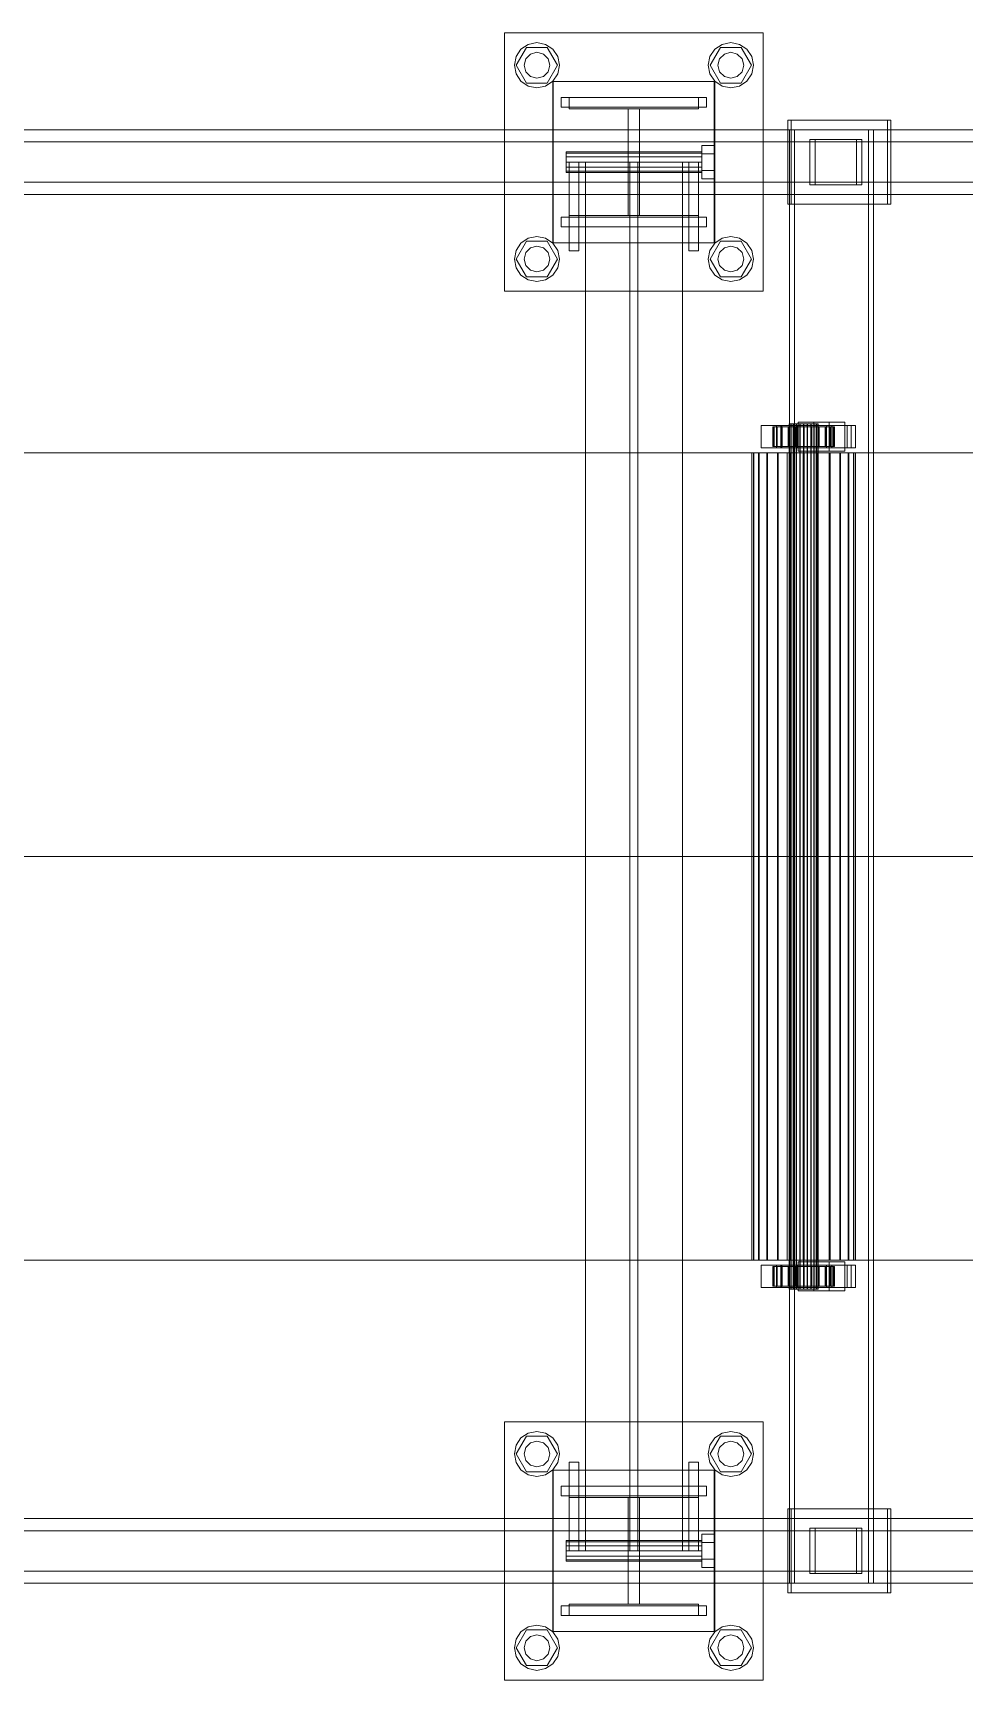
# Model space of a CAD drawing. Header units: millimetres. Extents: x -2500 to 58855, y -53268 to 6837.
# Drawn here: x 30114 to 30690, y -18510 to -17490 of the extents above; entities that cross this region are included whole.
import ezdxf

# ---------------------------------------------------------------- set-up
doc = ezdxf.new("R2010")
doc.units = ezdxf.units.MM
doc.layers.add('superior_C03', color=7, linetype='Continuous', lineweight=0)

msp = doc.modelspace()

# ---------------------------------------------------------------- linework, layer by layer
at = {"layer": 'superior_C03'}
for p, q in [((30405.704, -17650), (30405.704, -17490)), ((30405.704, -17490), (30565.704, -17490)), ((30565.704, -17490), (30565.704, -17650)), ((30412.77, -17504.642), (30415.804, -17500.101)), ((30412.904, -17510), (30419.304, -17498.915)), ((30415.804, -17500.101), (30420.346, -17497.066)), ((30418.776, -17506), (30421.704, -17503.072)), ((30419.304, -17498.915), (30432.104, -17498.915)), ((30420.346, -17497.066), (30425.704, -17496)), ((30421.704, -17503.072), (30425.704, -17502)), ((30425.704, -17496), (30431.061, -17497.066)), ((30425.704, -17502), (30429.704, -17503.072)), ((30429.704, -17503.072), (30432.632, -17506)), ((30431.061, -17497.066), (30435.603, -17500.101)), ((30432.104, -17498.915), (30438.504, -17510)), ((30435.603, -17500.101), (30438.638, -17504.642)), ((30532.77, -17504.642), (30535.804, -17500.101)), ((30532.904, -17510), (30539.304, -17498.915)), ((30535.804, -17500.101), (30540.346, -17497.066)), ((30538.776, -17506), (30541.704, -17503.072)), ((30539.304, -17498.915), (30552.104, -17498.915)), ((30540.346, -17497.066), (30545.704, -17496)), ((30541.704, -17503.072), (30545.704, -17502)), ((30545.704, -17496), (30551.061, -17497.066)), ((30545.704, -17502), (30549.704, -17503.072)), ((30549.704, -17503.072), (30552.632, -17506)), ((30551.061, -17497.066), (30555.603, -17500.101)), ((30552.104, -17498.915), (30558.504, -17510)), ((30555.603, -17500.101), (30558.638, -17504.642)), ((30411.704, -17510), (30412.77, -17504.642)), ((30412.77, -17515.358), (30411.704, -17510)), ((30419.304, -17521.085), (30412.904, -17510)), ((30417.704, -17510), (30418.776, -17506)), ((30418.776, -17514), (30417.704, -17510)), ((30438.504, -17510), (30432.104, -17521.085)), ((30432.632, -17506), (30433.704, -17510)), ((30433.704, -17510), (30432.632, -17514)), ((30438.638, -17504.642), (30439.704, -17510)), ((30439.704, -17510), (30438.638, -17515.358)), ((30531.704, -17510), (30532.77, -17504.642)), ((30532.77, -17515.358), (30531.704, -17510)), ((30539.304, -17521.085), (30532.904, -17510)), ((30537.704, -17510), (30538.776, -17506)), ((30538.776, -17514), (30537.704, -17510)), ((30558.504, -17510), (30552.104, -17521.085)), ((30552.632, -17506), (30553.704, -17510)), ((30553.704, -17510), (30552.632, -17514)), ((30558.638, -17504.642), (30559.704, -17510)), ((30559.704, -17510), (30558.638, -17515.358)), ((30415.804, -17519.899), (30412.77, -17515.358)), ((30420.346, -17522.934), (30415.804, -17519.899)), ((30421.704, -17516.928), (30418.776, -17514)), ((30432.104, -17521.085), (30419.304, -17521.085)), ((30425.704, -17524), (30420.346, -17522.934)), ((30425.704, -17518), (30421.704, -17516.928)), ((30429.704, -17516.928), (30425.704, -17518)), ((30431.061, -17522.934), (30425.704, -17524)), ((30432.632, -17514), (30429.704, -17516.928)), ((30435.603, -17519.899), (30431.061, -17522.934)), ((30435.435, -17620), (30435.435, -17520)), ((30435.435, -17520), (30535.435, -17520)), ((30438.638, -17515.358), (30435.603, -17519.899)), ((30435.704, -17620), (30435.704, -17520)), ((30435.704, -17520), (30535.704, -17520)), ((30535.804, -17519.899), (30532.77, -17515.358)), ((30535.435, -17520), (30535.435, -17620)), ((30535.704, -17520), (30535.704, -17620)), ((30540.346, -17522.934), (30535.804, -17519.899)), ((30541.704, -17516.928), (30538.776, -17514)), ((30552.104, -17521.085), (30539.304, -17521.085)), ((30545.704, -17524), (30540.346, -17522.934)), ((30545.704, -17518), (30541.704, -17516.928)), ((30549.704, -17516.928), (30545.704, -17518)), ((30551.061, -17522.934), (30545.704, -17524)), ((30552.632, -17514), (30549.704, -17516.928)), ((30555.603, -17519.899), (30551.061, -17522.934)), ((30558.638, -17515.358), (30555.603, -17519.899)), ((30440.704, -17530), (30530.704, -17530)), ((30440.704, -17536), (30440.704, -17530)), ((30445.704, -17537), (30445.704, -17530)), ((30445.704, -17530), (30525.704, -17530)), ((30525.704, -17530), (30525.704, -17537)), ((30530.704, -17536), (30530.704, -17530)), ((30440.704, -17536), (30530.704, -17536)), ((30525.704, -17537), (30445.704, -17537)), ((30482.204, -17603), (30482.204, -17537)), ((30482.204, -17537), (30489.204, -17537)), ((30489.204, -17537), (30489.204, -17603)), ((30911.7, -17550), (29756.035, -17550)), ((29766.807, -17550), (30922.472, -17550)), ((31001.918, -17550), (29846.253, -17550)), ((29859.719, -17550), (31015.383, -17550)), ((30642.624, -17544), (30580.989, -17544)), ((30580.989, -17544), (30580.989, -17596)), ((30583.143, -17544), (30580.989, -17544)), ((30630.882, -17550), (30581.959, -17550)), ((30581.959, -17550), (30581.959, -18450)), ((30585.19, -17550), (30581.959, -17550)), ((30583.143, -17596), (30583.143, -17544)), ((30583.143, -17544), (30644.778, -17544)), ((30585.19, -18450), (30585.19, -17550)), ((30585.19, -17550), (30634.113, -17550)), ((30630.882, -18450), (30630.882, -17550)), ((30630.882, -17550), (30634.113, -17550)), ((30634.113, -17550), (30634.113, -18450)), ((30642.624, -17596), (30642.624, -17544)), ((30642.624, -17544), (30644.778, -17544)), ((30644.778, -17544), (30644.778, -17596)), ((30909.261, -17557.5), (29845.162, -17557.5)), ((29860.811, -17557.5), (30924.91, -17557.5)), ((30443.704, -17564.457), (30443.704, -17563.6)), ((30527.704, -17563.6), (30443.704, -17563.6)), ((30527.704, -17564.8), (30527.704, -17559.6)), ((30535.704, -17559.6), (30527.704, -17559.6)), ((30527.704, -17563.6), (30527.704, -17564.457)), ((30535.704, -17559.6), (30535.704, -17564.8)), ((30623.559, -17556), (30594.667, -17556)), ((30594.667, -17556), (30594.667, -17584)), ((30597.899, -17556), (30594.667, -17556)), ((30597.899, -17584), (30597.899, -17556)), ((30597.899, -17556), (30626.791, -17556)), ((30623.559, -17584), (30623.559, -17556)), ((30623.559, -17556), (30626.791, -17556)), ((30626.791, -17556), (30626.791, -17584)), ((30443.704, -17564.457), (30443.704, -17566.8)), ((30443.704, -17564.457), (30527.704, -17564.457)), ((30443.704, -17566.8), (30443.704, -17570)), ((30443.704, -17566.8), (30527.704, -17566.8)), ((30443.704, -17570), (30443.704, -17573.2)), ((30443.704, -17570), (30527.704, -17570)), ((30443.704, -17573.2), (30443.704, -17575.543)), ((30443.704, -17573.2), (30527.704, -17573.2)), ((30445.704, -17570), (30445.704, -17625)), ((30445.704, -17570), (30451.704, -17570)), ((30451.704, -17570), (30451.704, -17625)), ((30515.704, -17570), (30455.704, -17570)), ((30455.704, -17570), (30455.704, -18430)), ((30488.204, -17570), (30483.204, -17570)), ((30483.204, -17570), (30483.204, -18430)), ((30488.204, -18430), (30488.204, -17570)), ((30515.704, -18430), (30515.704, -17570)), ((30519.704, -17570), (30519.704, -17625)), ((30519.704, -17570), (30525.704, -17570)), ((30525.704, -17570), (30525.704, -17625)), ((30527.704, -17564.457), (30527.704, -17566.8)), ((30527.704, -17564.8), (30527.704, -17575.2)), ((30527.704, -17564.8), (30535.704, -17564.8)), ((30527.704, -17566.8), (30527.704, -17570)), ((30527.704, -17570), (30527.704, -17573.2)), ((30527.704, -17573.2), (30527.704, -17575.543)), ((30535.704, -17564.8), (30535.704, -17575.2)), ((29845.162, -17582.5), (30909.261, -17582.5)), ((29860.811, -17582.5), (30924.91, -17582.5)), ((30443.704, -17575.543), (30443.704, -17576.4)), ((30443.704, -17575.543), (30527.704, -17575.543)), ((30443.704, -17576.4), (30527.704, -17576.4)), ((30527.704, -17575.2), (30527.704, -17580.4)), ((30527.704, -17575.2), (30535.704, -17575.2)), ((30527.704, -17575.543), (30527.704, -17576.4)), ((30527.704, -17580.4), (30535.704, -17580.4)), ((30535.704, -17575.2), (30535.704, -17580.4)), ((30594.667, -17584), (30623.559, -17584)), ((30594.667, -17584), (30597.899, -17584)), ((30626.791, -17584), (30597.899, -17584)), ((30626.791, -17584), (30623.559, -17584)), ((29756.035, -17590), (30911.7, -17590)), ((29766.807, -17590), (30922.472, -17590)), ((29846.253, -17590), (31001.918, -17590)), ((29859.719, -17590), (31015.383, -17590)), ((30440.704, -17604), (30530.704, -17604)), ((30440.704, -17610), (30440.704, -17604)), ((30445.704, -17610), (30445.704, -17603)), ((30445.704, -17603), (30525.704, -17603)), ((30489.204, -17603), (30482.204, -17603)), ((30525.704, -17603), (30525.704, -17610)), ((30530.704, -17610), (30530.704, -17604)), ((30580.989, -17596), (30642.624, -17596)), ((30580.989, -17596), (30583.143, -17596)), ((30644.778, -17596), (30583.143, -17596)), ((30644.778, -17596), (30642.624, -17596)), ((30440.704, -17610), (30530.704, -17610)), ((30525.704, -17610), (30445.704, -17610)), ((30411.704, -17630), (30412.77, -17624.642)), ((30412.77, -17624.642), (30415.804, -17620.101)), ((30412.904, -17630), (30419.304, -17618.915)), ((30415.804, -17620.101), (30420.346, -17617.066)), ((30418.776, -17626), (30421.704, -17623.072)), ((30419.304, -17618.915), (30432.104, -17618.915)), ((30420.346, -17617.066), (30425.704, -17616)), ((30421.704, -17623.072), (30425.704, -17622)), ((30425.704, -17616), (30431.061, -17617.066)), ((30425.704, -17622), (30429.704, -17623.072)), ((30429.704, -17623.072), (30432.632, -17626)), ((30431.061, -17617.066), (30435.603, -17620.101)), ((30432.104, -17618.915), (30438.504, -17630)), ((30535.435, -17620), (30435.435, -17620)), ((30435.603, -17620.101), (30438.638, -17624.642)), ((30535.704, -17620), (30435.704, -17620)), ((30438.638, -17624.642), (30439.704, -17630)), ((30445.704, -17625), (30451.704, -17625)), ((30519.704, -17625), (30525.704, -17625)), ((30531.704, -17630), (30532.77, -17624.642)), ((30532.77, -17624.642), (30535.804, -17620.101)), ((30532.904, -17630), (30539.304, -17618.915)), ((30535.804, -17620.101), (30540.346, -17617.066)), ((30538.776, -17626), (30541.704, -17623.072)), ((30539.304, -17618.915), (30552.104, -17618.915)), ((30540.346, -17617.066), (30545.704, -17616)), ((30541.704, -17623.072), (30545.704, -17622)), ((30545.704, -17616), (30551.061, -17617.066)), ((30545.704, -17622), (30549.704, -17623.072)), ((30549.704, -17623.072), (30552.632, -17626)), ((30551.061, -17617.066), (30555.603, -17620.101)), ((30552.104, -17618.915), (30558.504, -17630)), ((30555.603, -17620.101), (30558.638, -17624.642)), ((30558.638, -17624.642), (30559.704, -17630)), ((30412.77, -17635.358), (30411.704, -17630)), ((30415.804, -17639.899), (30412.77, -17635.358)), ((30419.304, -17641.085), (30412.904, -17630)), ((30417.704, -17630), (30418.776, -17626)), ((30418.776, -17634), (30417.704, -17630)), ((30421.704, -17636.928), (30418.776, -17634)), ((30432.632, -17634), (30429.704, -17636.928)), ((30438.504, -17630), (30432.104, -17641.085)), ((30432.632, -17626), (30433.704, -17630)), ((30433.704, -17630), (30432.632, -17634)), ((30438.638, -17635.358), (30435.603, -17639.899)), ((30439.704, -17630), (30438.638, -17635.358)), ((30532.77, -17635.358), (30531.704, -17630)), ((30535.804, -17639.899), (30532.77, -17635.358)), ((30539.304, -17641.085), (30532.904, -17630)), ((30537.704, -17630), (30538.776, -17626)), ((30538.776, -17634), (30537.704, -17630)), ((30541.704, -17636.928), (30538.776, -17634)), ((30552.632, -17634), (30549.704, -17636.928)), ((30558.504, -17630), (30552.104, -17641.085)), ((30552.632, -17626), (30553.704, -17630)), ((30553.704, -17630), (30552.632, -17634)), ((30558.638, -17635.358), (30555.603, -17639.899)), ((30559.704, -17630), (30558.638, -17635.358)), ((30420.346, -17642.934), (30415.804, -17639.899)), ((30432.104, -17641.085), (30419.304, -17641.085)), ((30425.704, -17644), (30420.346, -17642.934)), ((30425.704, -17638), (30421.704, -17636.928)), ((30429.704, -17636.928), (30425.704, -17638)), ((30431.061, -17642.934), (30425.704, -17644)), ((30435.603, -17639.899), (30431.061, -17642.934)), ((30540.346, -17642.934), (30535.804, -17639.899)), ((30552.104, -17641.085), (30539.304, -17641.085)), ((30545.704, -17644), (30540.346, -17642.934)), ((30545.704, -17638), (30541.704, -17636.928)), ((30549.704, -17636.928), (30545.704, -17638)), ((30551.061, -17642.934), (30545.704, -17644)), ((30555.603, -17639.899), (30551.061, -17642.934)), ((30565.704, -17650), (30405.704, -17650)), ((30574.013, -17733), (30564.382, -17733)), ((30564.382, -17733), (30564.382, -17747)), ((30577.309, -17733), (30564.382, -17733)), ((30572.395, -17734), (30571.801, -17734)), ((30571.801, -17734), (30581.801, -17734)), ((30571.801, -17746), (30571.801, -17734)), ((30571.801, -17734), (30572.502, -17734)), ((30574.243, -17734), (30572.395, -17734)), ((30572.395, -17734), (30582.082, -17734)), ((30572.395, -17746), (30572.395, -17734)), ((30572.502, -17734), (30582.133, -17734)), ((30572.502, -17746), (30572.502, -17734)), ((30572.502, -17734), (30574.45, -17734)), ((30620.108, -17733), (30573.881, -17733)), ((30573.881, -17733), (30573.881, -17747)), ((30576.574, -17733), (30573.881, -17733)), ((30574.013, -17747), (30574.013, -17733)), ((30574.013, -17733), (30586.939, -17733)), ((30577.22, -17734), (30574.243, -17734)), ((30574.243, -17734), (30582.957, -17734)), ((30574.243, -17746), (30574.243, -17734)), ((30574.45, -17734), (30583.055, -17734)), ((30574.45, -17746), (30574.45, -17734)), ((30574.45, -17734), (30577.512, -17734)), ((30576.574, -17747), (30576.574, -17733)), ((30576.574, -17733), (30622.801, -17733)), ((30581.122, -17734), (30577.22, -17734)), ((30577.22, -17734), (30584.367, -17734)), ((30577.22, -17746), (30577.22, -17734)), ((30577.309, -17747), (30577.309, -17733)), ((30577.309, -17733), (30586.939, -17733)), ((30577.512, -17734), (30584.506, -17734)), ((30577.512, -17746), (30577.512, -17734)), ((30577.512, -17734), (30581.48, -17734)), ((30585.683, -17734), (30581.122, -17734)), ((30581.122, -17734), (30586.216, -17734)), ((30581.122, -17746), (30581.122, -17734)), ((30581.48, -17734), (30586.385, -17734)), ((30581.48, -17746), (30581.48, -17734)), ((30581.48, -17734), (30586.083, -17734)), ((30582.082, -17732), (30581.801, -17732)), ((30581.801, -17732), (30582.133, -17732)), ((30581.801, -18268), (30581.801, -17732)), ((30581.801, -17734), (30582.082, -17734)), ((30581.801, -17734), (30581.801, -17746)), ((30582.133, -17734), (30581.801, -17734)), ((30582.957, -17732), (30582.082, -17732)), ((30582.082, -18268), (30582.082, -17732)), ((30582.082, -17734), (30582.957, -17734)), ((30582.082, -17734), (30582.082, -17746)), ((30582.133, -17732), (30583.055, -17732)), ((30582.133, -18268), (30582.133, -17732)), ((30582.133, -17734), (30582.133, -17746)), ((30583.055, -17734), (30582.133, -17734)), ((30584.367, -17732), (30582.957, -17732)), ((30582.957, -18268), (30582.957, -17732)), ((30582.957, -17734), (30584.367, -17734)), ((30582.957, -17734), (30582.957, -17746)), ((30583.055, -17732), (30584.506, -17732)), ((30583.055, -18268), (30583.055, -17732)), ((30583.055, -17734), (30583.055, -17746)), ((30584.506, -17734), (30583.055, -17734)), ((30586.216, -17732), (30584.367, -17732)), ((30584.367, -18268), (30584.367, -17732)), ((30584.367, -17734), (30586.216, -17734)), ((30584.367, -17734), (30584.367, -17746)), ((30584.506, -17732), (30586.385, -17732)), ((30584.506, -18268), (30584.506, -17732)), ((30584.506, -17734), (30584.506, -17746)), ((30586.385, -17734), (30584.506, -17734)), ((30590.594, -17734), (30585.683, -17734)), ((30585.683, -17734), (30588.376, -17734)), ((30585.683, -17746), (30585.683, -17734)), ((30586.083, -17734), (30588.566, -17734)), ((30586.083, -17746), (30586.083, -17734)), ((30586.083, -17734), (30591.007, -17734)), ((30588.376, -17732), (30586.216, -17732)), ((30586.216, -18268), (30586.216, -17732)), ((30586.216, -17734), (30588.376, -17734)), ((30586.216, -17734), (30586.216, -17746)), ((30586.385, -17732), (30588.566, -17732)), ((30586.385, -18268), (30586.385, -17732)), ((30586.385, -17734), (30586.385, -17746)), ((30588.566, -17734), (30586.385, -17734)), ((30586.939, -17733), (30586.939, -17747)), ((30606.625, -17731), (30587.364, -17731)), ((30587.364, -17731), (30587.364, -17749)), ((30597.059, -17731), (30587.364, -17731)), ((30590.702, -17732), (30588.376, -17732)), ((30588.376, -18268), (30588.376, -17732)), ((30588.376, -17734), (30590.702, -17734)), ((30588.376, -17734), (30588.376, -17746)), ((30588.566, -17732), (30590.898, -17732)), ((30588.566, -18268), (30588.566, -17732)), ((30588.566, -17734), (30588.566, -17746)), ((30590.898, -17734), (30588.566, -17734)), ((30595.518, -17734), (30590.594, -17734)), ((30590.594, -17734), (30590.702, -17734)), ((30590.594, -17746), (30590.594, -17734)), ((30593.035, -17732), (30590.702, -17732)), ((30590.702, -18268), (30590.702, -17732)), ((30590.702, -17734), (30593.035, -17734)), ((30590.702, -17734), (30590.702, -17746)), ((30590.898, -17732), (30593.224, -17732)), ((30590.898, -18268), (30590.898, -17732)), ((30591.007, -17734), (30590.898, -17734)), ((30590.898, -17734), (30590.898, -17746)), ((30593.224, -17734), (30590.898, -17734)), ((30591.007, -17746), (30591.007, -17734)), ((30591.007, -17734), (30595.917, -17734)), ((30595.215, -17732), (30593.035, -17732)), ((30593.035, -18268), (30593.035, -17732)), ((30595.518, -17734), (30593.035, -17734)), ((30593.035, -17734), (30595.215, -17734)), ((30593.035, -17734), (30593.035, -17746)), ((30593.224, -17732), (30595.385, -17732)), ((30593.224, -18268), (30593.224, -17732)), ((30595.917, -17734), (30593.224, -17734)), ((30593.224, -17734), (30593.224, -17746)), ((30595.385, -17734), (30593.224, -17734)), ((30604.83, -17733), (30595.2, -17733)), ((30595.2, -17733), (30595.2, -17747)), ((30608.127, -17733), (30595.2, -17733)), ((30597.095, -17732), (30595.215, -17732)), ((30595.215, -18268), (30595.215, -17732)), ((30600.121, -17734), (30595.215, -17734)), ((30595.215, -17734), (30597.095, -17734)), ((30595.215, -17734), (30595.215, -17746)), ((30595.385, -17732), (30597.233, -17732)), ((30595.385, -18268), (30595.385, -17732)), ((30600.479, -17734), (30595.385, -17734)), ((30595.385, -17734), (30595.385, -17746)), ((30597.233, -17734), (30595.385, -17734)), ((30600.121, -17734), (30595.518, -17734)), ((30595.518, -17746), (30595.518, -17734)), ((30595.917, -17746), (30595.917, -17734)), ((30595.917, -17734), (30600.479, -17734)), ((30597.059, -17749), (30597.059, -17731)), ((30597.059, -17731), (30616.32, -17731)), ((30598.545, -17732), (30597.095, -17732)), ((30597.095, -18268), (30597.095, -17732)), ((30604.088, -17734), (30597.095, -17734)), ((30597.095, -17734), (30598.545, -17734)), ((30597.095, -17734), (30597.095, -17746)), ((30597.233, -17732), (30598.643, -17732)), ((30597.233, -18268), (30597.233, -17732)), ((30604.381, -17734), (30597.233, -17734)), ((30597.233, -17734), (30597.233, -17746)), ((30598.643, -17734), (30597.233, -17734)), ((30599.468, -17732), (30598.545, -17732)), ((30598.545, -18268), (30598.545, -17732)), ((30607.15, -17734), (30598.545, -17734)), ((30598.545, -17734), (30599.468, -17734)), ((30598.545, -17734), (30598.545, -17746)), ((30598.643, -17732), (30599.518, -17732)), ((30598.643, -18268), (30598.643, -17732)), ((30607.357, -17734), (30598.643, -17734)), ((30598.643, -17734), (30598.643, -17746)), ((30599.518, -17734), (30598.643, -17734)), ((30599.8, -17732), (30599.468, -17732)), ((30599.468, -17732), (30599.468, -18268)), ((30599.468, -17734), (30609.098, -17734)), ((30599.468, -17746), (30599.468, -17734)), ((30599.468, -17734), (30599.8, -17734)), ((30599.518, -17732), (30599.8, -17732)), ((30599.518, -18268), (30599.518, -17732)), ((30609.205, -17734), (30599.518, -17734)), ((30599.518, -17734), (30599.518, -17746)), ((30599.8, -17734), (30599.518, -17734)), ((30599.8, -18268), (30599.8, -17732)), ((30609.799, -17734), (30599.8, -17734)), ((30599.8, -17734), (30599.8, -17746)), ((30604.088, -17734), (30600.121, -17734)), ((30600.121, -17746), (30600.121, -17734)), ((30600.479, -17746), (30600.479, -17734)), ((30600.479, -17734), (30604.381, -17734)), ((30607.15, -17734), (30604.088, -17734)), ((30604.088, -17746), (30604.088, -17734)), ((30604.381, -17746), (30604.381, -17734)), ((30604.381, -17734), (30607.357, -17734)), ((30604.83, -17747), (30604.83, -17733)), ((30604.83, -17733), (30617.757, -17733)), ((30606.625, -17749), (30606.625, -17731)), ((30606.625, -17731), (30616.32, -17731)), ((30609.098, -17734), (30607.15, -17734)), ((30607.15, -17746), (30607.15, -17734)), ((30607.357, -17746), (30607.357, -17734)), ((30607.357, -17734), (30609.205, -17734)), ((30608.127, -17747), (30608.127, -17733)), ((30608.127, -17733), (30617.757, -17733)), ((30609.098, -17734), (30609.098, -17746)), ((30609.799, -17734), (30609.098, -17734)), ((30609.205, -17746), (30609.205, -17734)), ((30609.205, -17734), (30609.799, -17734)), ((30609.799, -17746), (30609.799, -17734)), ((30616.32, -17731), (30616.32, -17749)), ((30617.757, -17733), (30617.757, -17747)), ((30620.108, -17747), (30620.108, -17733)), ((30620.108, -17733), (30622.801, -17733)), ((30622.801, -17733), (30622.801, -17747)), ((30564.382, -17747), (30574.013, -17747)), ((30564.382, -17747), (30577.309, -17747)), ((30581.801, -17746), (30571.801, -17746)), ((30571.801, -17746), (30572.395, -17746)), ((30572.502, -17746), (30571.801, -17746)), ((30582.082, -17746), (30572.395, -17746)), ((30572.395, -17746), (30574.243, -17746)), ((30582.133, -17746), (30572.502, -17746)), ((30574.45, -17746), (30572.502, -17746)), ((30573.881, -17747), (30620.108, -17747)), ((30573.881, -17747), (30576.574, -17747)), ((30586.939, -17747), (30574.013, -17747)), ((30582.957, -17746), (30574.243, -17746)), ((30574.243, -17746), (30577.22, -17746)), ((30583.055, -17746), (30574.45, -17746)), ((30577.512, -17746), (30574.45, -17746)), ((30622.801, -17747), (30576.574, -17747)), ((30584.367, -17746), (30577.22, -17746)), ((30577.22, -17746), (30581.122, -17746)), ((30586.939, -17747), (30577.309, -17747)), ((30584.506, -17746), (30577.512, -17746)), ((30581.48, -17746), (30577.512, -17746)), ((30586.216, -17746), (30581.122, -17746)), ((30581.122, -17746), (30585.683, -17746)), ((30586.385, -17746), (30581.48, -17746)), ((30586.083, -17746), (30581.48, -17746)), ((30582.082, -17746), (30581.801, -17746)), ((30581.801, -17746), (30582.133, -17746)), ((30582.957, -17746), (30582.082, -17746)), ((30582.133, -17746), (30583.055, -17746)), ((30584.367, -17746), (30582.957, -17746)), ((30583.055, -17746), (30584.506, -17746)), ((30586.216, -17746), (30584.367, -17746)), ((30584.506, -17746), (30586.385, -17746)), ((30588.376, -17746), (30585.683, -17746)), ((30585.683, -17746), (30590.594, -17746)), ((30588.566, -17746), (30586.083, -17746)), ((30591.007, -17746), (30586.083, -17746)), ((30588.376, -17746), (30586.216, -17746)), ((30586.385, -17746), (30588.566, -17746)), ((30590.702, -17746), (30588.376, -17746)), ((30588.566, -17746), (30590.898, -17746)), ((30590.702, -17746), (30590.594, -17746)), ((30590.594, -17746), (30595.518, -17746)), ((30593.035, -17746), (30590.702, -17746)), ((30590.898, -17746), (30591.007, -17746)), ((30590.898, -17746), (30593.224, -17746)), ((30595.917, -17746), (30591.007, -17746)), ((30595.215, -17746), (30593.035, -17746)), ((30593.035, -17746), (30595.518, -17746)), ((30593.224, -17746), (30595.917, -17746)), ((30593.224, -17746), (30595.385, -17746)), ((30595.2, -17747), (30604.83, -17747)), ((30595.2, -17747), (30608.127, -17747)), ((30597.095, -17746), (30595.215, -17746)), ((30595.215, -17746), (30600.121, -17746)), ((30595.385, -17746), (30600.479, -17746)), ((30595.385, -17746), (30597.233, -17746)), ((30595.518, -17746), (30600.121, -17746)), ((30600.479, -17746), (30595.917, -17746)), ((30598.545, -17746), (30597.095, -17746)), ((30597.095, -17746), (30604.088, -17746)), ((30597.233, -17746), (30604.381, -17746)), ((30597.233, -17746), (30598.643, -17746)), ((30599.468, -17746), (30598.545, -17746)), ((30598.545, -17746), (30607.15, -17746)), ((30598.643, -17746), (30607.357, -17746)), ((30598.643, -17746), (30599.518, -17746)), ((30609.098, -17746), (30599.468, -17746)), ((30599.8, -17746), (30599.468, -17746)), ((30599.518, -17746), (30609.205, -17746)), ((30599.518, -17746), (30599.8, -17746)), ((30599.8, -17746), (30609.799, -17746)), ((30600.121, -17746), (30604.088, -17746)), ((30604.381, -17746), (30600.479, -17746)), ((30604.088, -17746), (30607.15, -17746)), ((30607.357, -17746), (30604.381, -17746)), ((30617.757, -17747), (30604.83, -17747)), ((30607.15, -17746), (30609.098, -17746)), ((30609.205, -17746), (30607.357, -17746)), ((30617.757, -17747), (30608.127, -17747)), ((30609.098, -17746), (30609.799, -17746)), ((30609.799, -17746), (30609.205, -17746)), ((30622.801, -17747), (30620.108, -17747)), ((27467.597, -17750), (36944.047, -17750)), ((36945.393, -17750), (27468.944, -17750)), ((29636.774, -17750), (30580.566, -17750)), ((30582.182, -17750), (29638.39, -17750)), ((30559.802, -17750), (30558.802, -17750)), ((30558.802, -17750), (30559.982, -17750)), ((30558.802, -18250), (30558.802, -17750)), ((30562.915, -17750), (30559.802, -17750)), ((30559.802, -18250), (30559.802, -17750)), ((30559.982, -17750), (30563.263, -17750)), ((30559.982, -18250), (30559.982, -17750)), ((30567.928, -17750), (30562.915, -17750)), ((30562.915, -18250), (30562.915, -17750)), ((30563.263, -17750), (30568.42, -17750)), ((30563.263, -18250), (30563.263, -17750)), ((30574.5, -17750), (30567.928, -17750)), ((30567.928, -18250), (30567.928, -17750)), ((30568.42, -17750), (30575.103, -17750)), ((30568.42, -18250), (30568.42, -17750)), ((30582.182, -17750), (30574.5, -17750)), ((30574.5, -18250), (30574.5, -17750)), ((30575.103, -17750), (30582.855, -17750)), ((30575.103, -18250), (30575.103, -17750)), ((30580.566, -17750), (30580.566, -18000)), ((30580.566, -17750), (30582.182, -17750)), ((30580.566, -17750), (31524.359, -17750)), ((30582.182, -18000), (30582.182, -17750)), ((31525.975, -17750), (30582.182, -17750)), ((30590.452, -17750), (30582.182, -17750)), ((30582.182, -18250), (30582.182, -17750)), ((30582.855, -17750), (30591.148, -17750)), ((30582.855, -18250), (30582.855, -17750)), ((30587.364, -17749), (30606.625, -17749)), ((30597.059, -17749), (30587.364, -17749)), ((30598.746, -17750), (30590.452, -17750)), ((30590.452, -18250), (30590.452, -17750)), ((30591.148, -17750), (30599.418, -17750)), ((30591.148, -18250), (30591.148, -17750)), ((30616.32, -17749), (30597.059, -17749)), ((30606.498, -17750), (30598.746, -17750)), ((30598.746, -18250), (30598.746, -17750)), ((30599.418, -17750), (30607.101, -17750)), ((30599.418, -18250), (30599.418, -17750)), ((30613.18, -17750), (30606.498, -17750)), ((30606.498, -18250), (30606.498, -17750)), ((30616.32, -17749), (30606.625, -17749)), ((30607.101, -17750), (30613.672, -17750)), ((30607.101, -18250), (30607.101, -17750)), ((30618.337, -17750), (30613.18, -17750)), ((30613.18, -18250), (30613.18, -17750)), ((30613.672, -17750), (30618.685, -17750)), ((30613.672, -18250), (30613.672, -17750)), ((30621.618, -17750), (30618.337, -17750)), ((30618.337, -18250), (30618.337, -17750)), ((30618.685, -17750), (30621.798, -17750)), ((30618.685, -18250), (30618.685, -17750)), ((30622.798, -17750), (30621.618, -17750)), ((30621.618, -17750), (30621.618, -18250)), ((30621.798, -17750), (30622.798, -17750)), ((30621.798, -18250), (30621.798, -17750)), ((30622.798, -18250), (30622.798, -17750)), ((29636.774, -18000), (30580.566, -18000)), ((30582.182, -18000), (29638.39, -18000)), ((30580.566, -18000), (30580.566, -18250)), ((30580.566, -18000), (31524.359, -18000)), ((30582.182, -18250), (30582.182, -18000)), ((31525.975, -18000), (30582.182, -18000)), ((36944.047, -18250), (27467.597, -18250)), ((27468.944, -18250), (36945.393, -18250)), ((29636.774, -18250), (30580.566, -18250)), ((29638.39, -18250), (30582.182, -18250)), ((30559.982, -18250), (30558.802, -18250)), ((30558.802, -18250), (30559.802, -18250)), ((30559.802, -18250), (30562.915, -18250)), ((30563.263, -18250), (30559.982, -18250)), ((30562.915, -18250), (30567.928, -18250)), ((30568.42, -18250), (30563.263, -18250)), ((30574.013, -18253), (30564.382, -18253)), ((30564.382, -18253), (30564.382, -18267)), ((30577.309, -18253), (30564.382, -18253)), ((30567.928, -18250), (30574.5, -18250)), ((30575.103, -18250), (30568.42, -18250)), ((30572.395, -18254), (30571.801, -18254)), ((30571.801, -18254), (30581.801, -18254)), ((30571.801, -18266), (30571.801, -18254)), ((30571.801, -18254), (30572.502, -18254)), ((30574.243, -18254), (30572.395, -18254)), ((30572.395, -18254), (30582.082, -18254)), ((30572.395, -18266), (30572.395, -18254)), ((30572.502, -18254), (30582.133, -18254)), ((30572.502, -18266), (30572.502, -18254)), ((30572.502, -18254), (30574.45, -18254)), ((30620.108, -18253), (30573.881, -18253)), ((30573.881, -18253), (30573.881, -18267)), ((30576.574, -18253), (30573.881, -18253)), ((30574.013, -18267), (30574.013, -18253)), ((30574.013, -18253), (30586.939, -18253)), ((30577.22, -18254), (30574.243, -18254)), ((30574.243, -18254), (30582.957, -18254)), ((30574.243, -18266), (30574.243, -18254)), ((30574.45, -18254), (30583.055, -18254)), ((30574.45, -18266), (30574.45, -18254)), ((30574.45, -18254), (30577.512, -18254)), ((30574.5, -18250), (30582.182, -18250)), ((30582.855, -18250), (30575.103, -18250)), ((30576.574, -18267), (30576.574, -18253)), ((30576.574, -18253), (30622.801, -18253)), ((30581.122, -18254), (30577.22, -18254)), ((30577.22, -18254), (30584.367, -18254)), ((30577.22, -18266), (30577.22, -18254)), ((30577.309, -18267), (30577.309, -18253)), ((30577.309, -18253), (30586.939, -18253)), ((30577.512, -18254), (30584.506, -18254)), ((30577.512, -18266), (30577.512, -18254)), ((30577.512, -18254), (30581.48, -18254)), ((30580.566, -18250), (30582.182, -18250)), ((30580.566, -18250), (31524.359, -18250)), ((30585.683, -18254), (30581.122, -18254)), ((30581.122, -18254), (30586.216, -18254)), ((30581.122, -18266), (30581.122, -18254)), ((30581.48, -18254), (30586.385, -18254)), ((30581.48, -18266), (30581.48, -18254)), ((30581.48, -18254), (30586.083, -18254)), ((30581.801, -18254), (30582.082, -18254)), ((30581.801, -18254), (30581.801, -18266)), ((30582.133, -18254), (30581.801, -18254)), ((30582.082, -18254), (30582.957, -18254)), ((30582.082, -18254), (30582.082, -18266)), ((30582.133, -18254), (30582.133, -18266)), ((30583.055, -18254), (30582.133, -18254)), ((30582.182, -18250), (31525.975, -18250)), ((30582.182, -18250), (30590.452, -18250)), ((30591.148, -18250), (30582.855, -18250)), ((30582.957, -18254), (30584.367, -18254)), ((30582.957, -18254), (30582.957, -18266)), ((30583.055, -18254), (30583.055, -18266)), ((30584.506, -18254), (30583.055, -18254)), ((30584.367, -18254), (30586.216, -18254)), ((30584.367, -18254), (30584.367, -18266)), ((30584.506, -18254), (30584.506, -18266)), ((30586.385, -18254), (30584.506, -18254)), ((30590.594, -18254), (30585.683, -18254)), ((30585.683, -18254), (30588.376, -18254)), ((30585.683, -18266), (30585.683, -18254)), ((30586.083, -18254), (30588.566, -18254)), ((30586.083, -18266), (30586.083, -18254)), ((30586.083, -18254), (30591.007, -18254)), ((30586.216, -18254), (30588.376, -18254)), ((30586.216, -18254), (30586.216, -18266)), ((30586.385, -18254), (30586.385, -18266)), ((30588.566, -18254), (30586.385, -18254)), ((30586.939, -18253), (30586.939, -18267)), ((30606.625, -18251), (30587.364, -18251)), ((30587.364, -18251), (30587.364, -18269)), ((30597.059, -18251), (30587.364, -18251)), ((30588.376, -18254), (30590.702, -18254)), ((30588.376, -18254), (30588.376, -18266)), ((30588.566, -18254), (30588.566, -18266)), ((30590.898, -18254), (30588.566, -18254)), ((30590.452, -18250), (30598.746, -18250)), ((30595.518, -18254), (30590.594, -18254)), ((30590.594, -18254), (30590.702, -18254)), ((30590.594, -18266), (30590.594, -18254)), ((30590.702, -18254), (30593.035, -18254)), ((30590.702, -18254), (30590.702, -18266)), ((30591.007, -18254), (30590.898, -18254)), ((30590.898, -18254), (30590.898, -18266)), ((30593.224, -18254), (30590.898, -18254)), ((30591.007, -18266), (30591.007, -18254)), ((30591.007, -18254), (30595.917, -18254)), ((30599.418, -18250), (30591.148, -18250)), ((30595.518, -18254), (30593.035, -18254)), ((30593.035, -18254), (30595.215, -18254)), ((30593.035, -18254), (30593.035, -18266)), ((30595.917, -18254), (30593.224, -18254)), ((30593.224, -18254), (30593.224, -18266)), ((30595.385, -18254), (30593.224, -18254)), ((30604.83, -18253), (30595.2, -18253)), ((30595.2, -18253), (30595.2, -18267)), ((30608.127, -18253), (30595.2, -18253)), ((30600.121, -18254), (30595.215, -18254)), ((30595.215, -18254), (30597.095, -18254)), ((30595.215, -18254), (30595.215, -18266)), ((30600.479, -18254), (30595.385, -18254)), ((30595.385, -18254), (30595.385, -18266)), ((30597.233, -18254), (30595.385, -18254)), ((30600.121, -18254), (30595.518, -18254)), ((30595.518, -18266), (30595.518, -18254)), ((30595.917, -18266), (30595.917, -18254)), ((30595.917, -18254), (30600.479, -18254)), ((30597.059, -18269), (30597.059, -18251)), ((30597.059, -18251), (30616.32, -18251)), ((30604.088, -18254), (30597.095, -18254)), ((30597.095, -18254), (30598.545, -18254)), ((30597.095, -18254), (30597.095, -18266)), ((30604.381, -18254), (30597.233, -18254)), ((30597.233, -18254), (30597.233, -18266)), ((30598.643, -18254), (30597.233, -18254)), ((30607.15, -18254), (30598.545, -18254)), ((30598.545, -18254), (30599.468, -18254)), ((30598.545, -18254), (30598.545, -18266)), ((30607.357, -18254), (30598.643, -18254)), ((30598.643, -18254), (30598.643, -18266)), ((30599.518, -18254), (30598.643, -18254)), ((30598.746, -18250), (30606.498, -18250)), ((30607.101, -18250), (30599.418, -18250)), ((30599.468, -18254), (30609.098, -18254)), ((30599.468, -18266), (30599.468, -18254)), ((30599.468, -18254), (30599.8, -18254)), ((30609.205, -18254), (30599.518, -18254)), ((30599.518, -18254), (30599.518, -18266)), ((30599.8, -18254), (30599.518, -18254)), ((30609.799, -18254), (30599.8, -18254)), ((30599.8, -18254), (30599.8, -18266)), ((30604.088, -18254), (30600.121, -18254)), ((30600.121, -18266), (30600.121, -18254)), ((30600.479, -18266), (30600.479, -18254)), ((30600.479, -18254), (30604.381, -18254)), ((30607.15, -18254), (30604.088, -18254)), ((30604.088, -18266), (30604.088, -18254)), ((30604.381, -18266), (30604.381, -18254)), ((30604.381, -18254), (30607.357, -18254)), ((30604.83, -18267), (30604.83, -18253)), ((30604.83, -18253), (30617.757, -18253)), ((30606.498, -18250), (30613.18, -18250)), ((30606.625, -18269), (30606.625, -18251)), ((30606.625, -18251), (30616.32, -18251)), ((30613.672, -18250), (30607.101, -18250)), ((30609.098, -18254), (30607.15, -18254)), ((30607.15, -18266), (30607.15, -18254)), ((30607.357, -18266), (30607.357, -18254)), ((30607.357, -18254), (30609.205, -18254)), ((30608.127, -18267), (30608.127, -18253)), ((30608.127, -18253), (30617.757, -18253)), ((30609.098, -18254), (30609.098, -18266)), ((30609.799, -18254), (30609.098, -18254)), ((30609.205, -18266), (30609.205, -18254)), ((30609.205, -18254), (30609.799, -18254)), ((30609.799, -18266), (30609.799, -18254)), ((30613.18, -18250), (30618.337, -18250)), ((30618.685, -18250), (30613.672, -18250)), ((30616.32, -18251), (30616.32, -18269)), ((30617.757, -18253), (30617.757, -18267)), ((30618.337, -18250), (30621.618, -18250)), ((30621.798, -18250), (30618.685, -18250)), ((30620.108, -18267), (30620.108, -18253)), ((30620.108, -18253), (30622.801, -18253)), ((30621.618, -18250), (30622.798, -18250)), ((30622.798, -18250), (30621.798, -18250)), ((30622.801, -18253), (30622.801, -18267)), ((30564.382, -18267), (30574.013, -18267)), ((30564.382, -18267), (30577.309, -18267)), ((30581.801, -18266), (30571.801, -18266)), ((30571.801, -18266), (30572.395, -18266)), ((30572.502, -18266), (30571.801, -18266)), ((30582.082, -18266), (30572.395, -18266)), ((30572.395, -18266), (30574.243, -18266)), ((30582.133, -18266), (30572.502, -18266)), ((30574.45, -18266), (30572.502, -18266)), ((30573.881, -18267), (30620.108, -18267)), ((30573.881, -18267), (30576.574, -18267)), ((30586.939, -18267), (30574.013, -18267)), ((30582.957, -18266), (30574.243, -18266)), ((30574.243, -18266), (30577.22, -18266)), ((30583.055, -18266), (30574.45, -18266)), ((30577.512, -18266), (30574.45, -18266)), ((30622.801, -18267), (30576.574, -18267)), ((30584.367, -18266), (30577.22, -18266)), ((30577.22, -18266), (30581.122, -18266)), ((30586.939, -18267), (30577.309, -18267)), ((30584.506, -18266), (30577.512, -18266)), ((30581.48, -18266), (30577.512, -18266)), ((30586.216, -18266), (30581.122, -18266)), ((30581.122, -18266), (30585.683, -18266)), ((30586.385, -18266), (30581.48, -18266)), ((30586.083, -18266), (30581.48, -18266)), ((30582.082, -18266), (30581.801, -18266)), ((30581.801, -18266), (30582.133, -18266)), ((30582.133, -18268), (30581.801, -18268)), ((30581.801, -18268), (30582.082, -18268)), ((30582.957, -18266), (30582.082, -18266)), ((30582.082, -18268), (30582.957, -18268)), ((30582.133, -18266), (30583.055, -18266)), ((30583.055, -18268), (30582.133, -18268)), ((30584.367, -18266), (30582.957, -18266)), ((30582.957, -18268), (30584.367, -18268)), ((30583.055, -18266), (30584.506, -18266)), ((30584.506, -18268), (30583.055, -18268)), ((30586.216, -18266), (30584.367, -18266)), ((30584.367, -18268), (30586.216, -18268)), ((30584.506, -18266), (30586.385, -18266)), ((30586.385, -18268), (30584.506, -18268)), ((30588.376, -18266), (30585.683, -18266)), ((30585.683, -18266), (30590.594, -18266)), ((30588.566, -18266), (30586.083, -18266)), ((30591.007, -18266), (30586.083, -18266)), ((30588.376, -18266), (30586.216, -18266)), ((30586.216, -18268), (30588.376, -18268)), ((30586.385, -18266), (30588.566, -18266)), ((30588.566, -18268), (30586.385, -18268)), ((30590.702, -18266), (30588.376, -18266)), ((30588.376, -18268), (30590.702, -18268)), ((30588.566, -18266), (30590.898, -18266)), ((30590.898, -18268), (30588.566, -18268)), ((30590.702, -18266), (30590.594, -18266)), ((30590.594, -18266), (30595.518, -18266)), ((30593.035, -18266), (30590.702, -18266)), ((30590.702, -18268), (30593.035, -18268)), ((30590.898, -18266), (30591.007, -18266)), ((30590.898, -18266), (30593.224, -18266)), ((30593.224, -18268), (30590.898, -18268)), ((30595.917, -18266), (30591.007, -18266)), ((30595.215, -18266), (30593.035, -18266)), ((30593.035, -18266), (30595.518, -18266)), ((30593.035, -18268), (30595.215, -18268)), ((30593.224, -18266), (30595.917, -18266)), ((30593.224, -18266), (30595.385, -18266)), ((30595.385, -18268), (30593.224, -18268)), ((30595.2, -18267), (30604.83, -18267)), ((30595.2, -18267), (30608.127, -18267)), ((30597.095, -18266), (30595.215, -18266)), ((30595.215, -18266), (30600.121, -18266)), ((30595.215, -18268), (30597.095, -18268)), ((30595.385, -18266), (30600.479, -18266)), ((30595.385, -18266), (30597.233, -18266)), ((30597.233, -18268), (30595.385, -18268)), ((30595.518, -18266), (30600.121, -18266)), ((30600.479, -18266), (30595.917, -18266)), ((30598.545, -18266), (30597.095, -18266)), ((30597.095, -18266), (30604.088, -18266)), ((30597.095, -18268), (30598.545, -18268)), ((30597.233, -18266), (30604.381, -18266)), ((30597.233, -18266), (30598.643, -18266)), ((30598.643, -18268), (30597.233, -18268)), ((30599.468, -18266), (30598.545, -18266)), ((30598.545, -18266), (30607.15, -18266)), ((30598.545, -18268), (30599.468, -18268)), ((30598.643, -18266), (30607.357, -18266)), ((30598.643, -18266), (30599.518, -18266)), ((30599.518, -18268), (30598.643, -18268)), ((30609.098, -18266), (30599.468, -18266)), ((30599.8, -18266), (30599.468, -18266)), ((30599.468, -18268), (30599.8, -18268)), ((30599.518, -18266), (30609.205, -18266)), ((30599.518, -18266), (30599.8, -18266)), ((30599.8, -18268), (30599.518, -18268)), ((30599.8, -18266), (30609.799, -18266)), ((30600.121, -18266), (30604.088, -18266)), ((30604.381, -18266), (30600.479, -18266)), ((30604.088, -18266), (30607.15, -18266)), ((30607.357, -18266), (30604.381, -18266)), ((30617.757, -18267), (30604.83, -18267)), ((30607.15, -18266), (30609.098, -18266)), ((30609.205, -18266), (30607.357, -18266)), ((30617.757, -18267), (30608.127, -18267)), ((30609.098, -18266), (30609.799, -18266)), ((30609.799, -18266), (30609.205, -18266)), ((30622.801, -18267), (30620.108, -18267)), ((30587.364, -18269), (30606.625, -18269)), ((30597.059, -18269), (30587.364, -18269)), ((30616.32, -18269), (30597.059, -18269)), ((30616.32, -18269), (30606.625, -18269)), ((30405.704, -18510), (30405.704, -18350)), ((30405.704, -18350), (30565.704, -18350)), ((30412.904, -18370), (30419.304, -18358.915)), ((30415.804, -18360.101), (30420.346, -18357.066)), ((30419.304, -18358.915), (30432.104, -18358.915)), ((30420.346, -18357.066), (30425.704, -18356)), ((30425.704, -18356), (30431.061, -18357.066)), ((30431.061, -18357.066), (30435.603, -18360.101)), ((30432.104, -18358.915), (30438.504, -18370)), ((30532.904, -18370), (30539.304, -18358.915)), ((30535.804, -18360.101), (30540.346, -18357.066)), ((30539.304, -18358.915), (30552.104, -18358.915)), ((30540.346, -18357.066), (30545.704, -18356)), ((30545.704, -18356), (30551.061, -18357.066)), ((30551.061, -18357.066), (30555.603, -18360.101)), ((30552.104, -18358.915), (30558.504, -18370)), ((30565.704, -18350), (30565.704, -18510)), ((30411.704, -18370), (30412.77, -18364.642)), ((30412.77, -18375.358), (30411.704, -18370)), ((30412.77, -18364.642), (30415.804, -18360.101)), ((30419.304, -18381.085), (30412.904, -18370)), ((30417.704, -18370), (30418.776, -18366)), ((30418.776, -18374), (30417.704, -18370)), ((30418.776, -18366), (30421.704, -18363.072)), ((30421.704, -18363.072), (30425.704, -18362)), ((30425.704, -18362), (30429.704, -18363.072)), ((30429.704, -18363.072), (30432.632, -18366)), ((30438.504, -18370), (30432.104, -18381.085)), ((30432.632, -18366), (30433.704, -18370)), ((30433.704, -18370), (30432.632, -18374)), ((30435.603, -18360.101), (30438.638, -18364.642)), ((30438.638, -18364.642), (30439.704, -18370)), ((30439.704, -18370), (30438.638, -18375.358)), ((30531.704, -18370), (30532.77, -18364.642)), ((30532.77, -18375.358), (30531.704, -18370)), ((30532.77, -18364.642), (30535.804, -18360.101)), ((30539.304, -18381.085), (30532.904, -18370)), ((30537.704, -18370), (30538.776, -18366)), ((30538.776, -18374), (30537.704, -18370)), ((30538.776, -18366), (30541.704, -18363.072)), ((30541.704, -18363.072), (30545.704, -18362)), ((30545.704, -18362), (30549.704, -18363.072)), ((30549.704, -18363.072), (30552.632, -18366)), ((30558.504, -18370), (30552.104, -18381.085)), ((30552.632, -18366), (30553.704, -18370)), ((30553.704, -18370), (30552.632, -18374)), ((30555.603, -18360.101), (30558.638, -18364.642)), ((30558.638, -18364.642), (30559.704, -18370)), ((30559.704, -18370), (30558.638, -18375.358)), ((30415.804, -18379.899), (30412.77, -18375.358)), ((30420.346, -18382.934), (30415.804, -18379.899)), ((30421.704, -18376.928), (30418.776, -18374)), ((30425.704, -18378), (30421.704, -18376.928)), ((30429.704, -18376.928), (30425.704, -18378)), ((30432.632, -18374), (30429.704, -18376.928)), ((30435.603, -18379.899), (30431.061, -18382.934)), ((30435.435, -18480), (30435.435, -18380)), ((30435.435, -18380), (30535.435, -18380)), ((30438.638, -18375.358), (30435.603, -18379.899)), ((30435.704, -18480), (30435.704, -18380)), ((30435.704, -18380), (30535.704, -18380)), ((30445.704, -18430), (30445.704, -18375)), ((30445.704, -18375), (30451.704, -18375)), ((30451.704, -18430), (30451.704, -18375)), ((30519.704, -18430), (30519.704, -18375)), ((30519.704, -18375), (30525.704, -18375)), ((30525.704, -18430), (30525.704, -18375)), ((30535.804, -18379.899), (30532.77, -18375.358)), ((30535.435, -18380), (30535.435, -18480)), ((30535.704, -18380), (30535.704, -18480)), ((30540.346, -18382.934), (30535.804, -18379.899)), ((30541.704, -18376.928), (30538.776, -18374)), ((30545.704, -18378), (30541.704, -18376.928)), ((30549.704, -18376.928), (30545.704, -18378)), ((30552.632, -18374), (30549.704, -18376.928)), ((30555.603, -18379.899), (30551.061, -18382.934)), ((30558.638, -18375.358), (30555.603, -18379.899)), ((30432.104, -18381.085), (30419.304, -18381.085)), ((30425.704, -18384), (30420.346, -18382.934)), ((30431.061, -18382.934), (30425.704, -18384)), ((30440.704, -18390), (30530.704, -18390)), ((30440.704, -18396), (30440.704, -18390)), ((30445.704, -18397), (30445.704, -18390)), ((30445.704, -18390), (30525.704, -18390)), ((30525.704, -18390), (30525.704, -18397)), ((30530.704, -18396), (30530.704, -18390)), ((30552.104, -18381.085), (30539.304, -18381.085)), ((30545.704, -18384), (30540.346, -18382.934)), ((30551.061, -18382.934), (30545.704, -18384)), ((30440.704, -18396), (30530.704, -18396)), ((30525.704, -18397), (30445.704, -18397)), ((30482.204, -18463), (30482.204, -18397)), ((30482.204, -18397), (30489.204, -18397)), ((30489.204, -18397), (30489.204, -18463)), ((30911.7, -18410), (29756.035, -18410)), ((29766.807, -18410), (30922.472, -18410)), ((31001.918, -18410), (29846.253, -18410)), ((29859.719, -18410), (31015.383, -18410)), ((30642.624, -18404), (30580.989, -18404)), ((30580.989, -18404), (30580.989, -18456)), ((30583.143, -18404), (30580.989, -18404)), ((30583.143, -18456), (30583.143, -18404)), ((30583.143, -18404), (30644.778, -18404)), ((30642.624, -18456), (30642.624, -18404)), ((30642.624, -18404), (30644.778, -18404)), ((30644.778, -18404), (30644.778, -18456)), ((30909.261, -18417.5), (29845.162, -18417.5)), ((29860.811, -18417.5), (30924.91, -18417.5)), ((30527.704, -18424.8), (30527.704, -18419.6)), ((30535.704, -18419.6), (30527.704, -18419.6)), ((30535.704, -18419.6), (30535.704, -18424.8)), ((30623.559, -18416), (30594.667, -18416)), ((30594.667, -18416), (30594.667, -18444)), ((30597.899, -18416), (30594.667, -18416)), ((30597.899, -18444), (30597.899, -18416)), ((30597.899, -18416), (30626.791, -18416)), ((30623.559, -18444), (30623.559, -18416)), ((30623.559, -18416), (30626.791, -18416)), ((30626.791, -18416), (30626.791, -18444)), ((30443.704, -18424.457), (30443.704, -18423.6)), ((30527.704, -18423.6), (30443.704, -18423.6)), ((30443.704, -18424.457), (30443.704, -18426.8)), ((30443.704, -18424.457), (30527.704, -18424.457)), ((30443.704, -18426.8), (30443.704, -18430)), ((30443.704, -18426.8), (30527.704, -18426.8)), ((30443.704, -18430), (30443.704, -18433.2)), ((30443.704, -18430), (30527.704, -18430)), ((30445.704, -18430), (30451.704, -18430)), ((30515.704, -18430), (30455.704, -18430)), ((30488.204, -18430), (30483.204, -18430)), ((30519.704, -18430), (30525.704, -18430)), ((30527.704, -18423.6), (30527.704, -18424.457)), ((30527.704, -18424.457), (30527.704, -18426.8)), ((30527.704, -18424.8), (30527.704, -18435.2)), ((30527.704, -18424.8), (30535.704, -18424.8)), ((30527.704, -18426.8), (30527.704, -18430)), ((30527.704, -18430), (30527.704, -18433.2)), ((30535.704, -18424.8), (30535.704, -18435.2)), ((30443.704, -18433.2), (30443.704, -18435.543)), ((30443.704, -18433.2), (30527.704, -18433.2)), ((30443.704, -18435.543), (30443.704, -18436.4)), ((30443.704, -18435.543), (30527.704, -18435.543)), ((30443.704, -18436.4), (30527.704, -18436.4)), ((30527.704, -18433.2), (30527.704, -18435.543)), ((30527.704, -18435.2), (30527.704, -18440.4)), ((30527.704, -18435.2), (30535.704, -18435.2)), ((30527.704, -18435.543), (30527.704, -18436.4)), ((30527.704, -18440.4), (30535.704, -18440.4)), ((30535.704, -18435.2), (30535.704, -18440.4)), ((29756.035, -18450), (30911.7, -18450)), ((29766.807, -18450), (30922.472, -18450)), ((29845.162, -18442.5), (30909.261, -18442.5)), ((29846.253, -18450), (31001.918, -18450)), ((29859.719, -18450), (31015.383, -18450)), ((29860.811, -18442.5), (30924.91, -18442.5)), ((30581.959, -18450), (30630.882, -18450)), ((30581.959, -18450), (30585.19, -18450)), ((30634.113, -18450), (30585.19, -18450)), ((30594.667, -18444), (30623.559, -18444)), ((30594.667, -18444), (30597.899, -18444)), ((30626.791, -18444), (30597.899, -18444)), ((30626.791, -18444), (30623.559, -18444)), ((30634.113, -18450), (30630.882, -18450)), ((30580.989, -18456), (30642.624, -18456)), ((30580.989, -18456), (30583.143, -18456)), ((30644.778, -18456), (30583.143, -18456)), ((30644.778, -18456), (30642.624, -18456)), ((30440.704, -18464), (30530.704, -18464)), ((30440.704, -18470), (30440.704, -18464)), ((30440.704, -18470), (30530.704, -18470)), ((30445.704, -18470), (30445.704, -18463)), ((30445.704, -18463), (30525.704, -18463)), ((30525.704, -18470), (30445.704, -18470)), ((30489.204, -18463), (30482.204, -18463)), ((30525.704, -18463), (30525.704, -18470)), ((30530.704, -18470), (30530.704, -18464)), ((30412.77, -18484.642), (30415.804, -18480.101)), ((30412.904, -18490), (30419.304, -18478.915)), ((30415.804, -18480.101), (30420.346, -18477.066)), ((30419.304, -18478.915), (30432.104, -18478.915)), ((30420.346, -18477.066), (30425.704, -18476)), ((30421.704, -18483.072), (30425.704, -18482)), ((30425.704, -18476), (30431.061, -18477.066)), ((30425.704, -18482), (30429.704, -18483.072)), ((30431.061, -18477.066), (30435.603, -18480.101)), ((30432.104, -18478.915), (30438.504, -18490)), ((30535.435, -18480), (30435.435, -18480)), ((30435.603, -18480.101), (30438.638, -18484.642)), ((30535.704, -18480), (30435.704, -18480)), ((30532.77, -18484.642), (30535.804, -18480.101)), ((30532.904, -18490), (30539.304, -18478.915)), ((30535.804, -18480.101), (30540.346, -18477.066)), ((30539.304, -18478.915), (30552.104, -18478.915)), ((30540.346, -18477.066), (30545.704, -18476)), ((30541.704, -18483.072), (30545.704, -18482)), ((30545.704, -18476), (30551.061, -18477.066)), ((30545.704, -18482), (30549.704, -18483.072)), ((30551.061, -18477.066), (30555.603, -18480.101)), ((30552.104, -18478.915), (30558.504, -18490)), ((30555.603, -18480.101), (30558.638, -18484.642)), ((30411.704, -18490), (30412.77, -18484.642)), ((30412.77, -18495.358), (30411.704, -18490)), ((30419.304, -18501.085), (30412.904, -18490)), ((30417.704, -18490), (30418.776, -18486)), ((30418.776, -18494), (30417.704, -18490)), ((30418.776, -18486), (30421.704, -18483.072)), ((30429.704, -18483.072), (30432.632, -18486)), ((30438.504, -18490), (30432.104, -18501.085)), ((30432.632, -18486), (30433.704, -18490)), ((30433.704, -18490), (30432.632, -18494)), ((30438.638, -18484.642), (30439.704, -18490)), ((30439.704, -18490), (30438.638, -18495.358)), ((30531.704, -18490), (30532.77, -18484.642)), ((30532.77, -18495.358), (30531.704, -18490)), ((30539.304, -18501.085), (30532.904, -18490)), ((30537.704, -18490), (30538.776, -18486)), ((30538.776, -18494), (30537.704, -18490)), ((30538.776, -18486), (30541.704, -18483.072)), ((30549.704, -18483.072), (30552.632, -18486)), ((30558.504, -18490), (30552.104, -18501.085)), ((30552.632, -18486), (30553.704, -18490)), ((30553.704, -18490), (30552.632, -18494)), ((30558.638, -18484.642), (30559.704, -18490)), ((30559.704, -18490), (30558.638, -18495.358)), ((30415.804, -18499.899), (30412.77, -18495.358)), ((30420.346, -18502.934), (30415.804, -18499.899)), ((30421.704, -18496.928), (30418.776, -18494)), ((30432.104, -18501.085), (30419.304, -18501.085)), ((30425.704, -18498), (30421.704, -18496.928)), ((30429.704, -18496.928), (30425.704, -18498)), ((30432.632, -18494), (30429.704, -18496.928)), ((30435.603, -18499.899), (30431.061, -18502.934)), ((30438.638, -18495.358), (30435.603, -18499.899)), ((30535.804, -18499.899), (30532.77, -18495.358)), ((30540.346, -18502.934), (30535.804, -18499.899)), ((30541.704, -18496.928), (30538.776, -18494)), ((30552.104, -18501.085), (30539.304, -18501.085)), ((30545.704, -18498), (30541.704, -18496.928)), ((30549.704, -18496.928), (30545.704, -18498)), ((30552.632, -18494), (30549.704, -18496.928)), ((30555.603, -18499.899), (30551.061, -18502.934)), ((30558.638, -18495.358), (30555.603, -18499.899)), ((30565.704, -18510), (30405.704, -18510)), ((30425.704, -18504), (30420.346, -18502.934)), ((30431.061, -18502.934), (30425.704, -18504)), ((30545.704, -18504), (30540.346, -18502.934)), ((30551.061, -18502.934), (30545.704, -18504))]:
    msp.add_line(p, q, dxfattribs=at)

doc.saveas('drawing.dxf')
